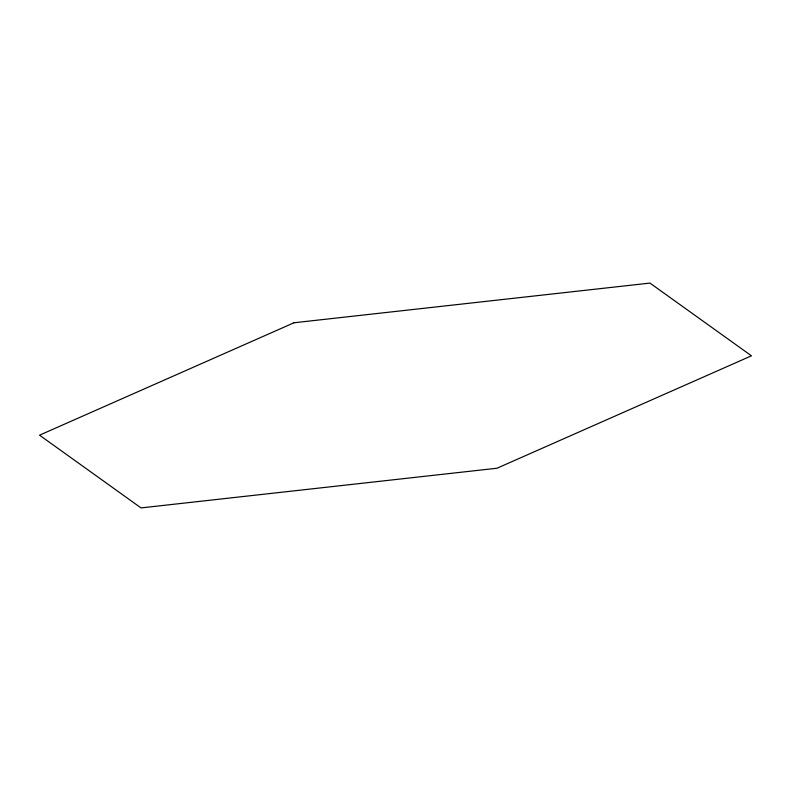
<?xml version="1.0" encoding="UTF-8"?>
<svg xmlns="http://www.w3.org/2000/svg" width="791" height="791" viewBox="0 0 791 791"><rect width="100%" height="100%" fill="white"/><g stroke="black" fill="none" stroke-linecap="round" stroke-linejoin="round"><path stroke-width="1.19" d="M294.005 322.768L39.55 435.179L141.035 507.911L496.995 468.232L751.45 355.821L649.965 283.089L294.005 322.768"/></g></svg>
